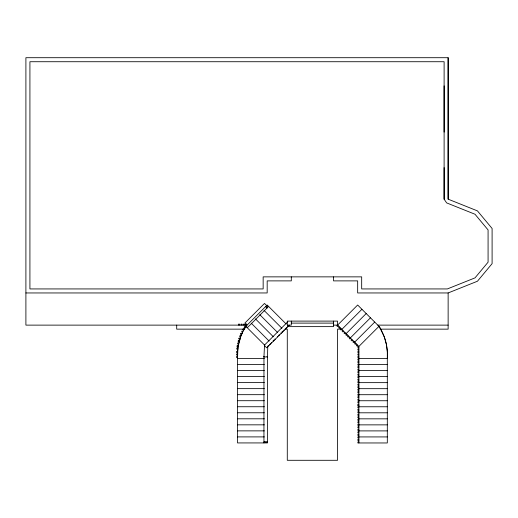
<?xml version="1.0" encoding="UTF-8"?>
<svg xmlns="http://www.w3.org/2000/svg" width="518" height="518" viewBox="0 0 518 518"><rect width="100%" height="100%" fill="white"/><g stroke="black" fill="none" stroke-linecap="round" stroke-linejoin="round"><path stroke-width="0.78" d="M444.114 199.165L444.114 61.726L29.921 61.726L29.921 288.934L263.157 288.934L263.157 276.865L361.681 276.865L361.681 288.934L447.364 288.934L475.006 277.875L488.079 262.186L488.079 229.934L475.006 214.245L446.645 202.901L444.114 199.165L444.114 167.605M333.527 276.865L333.527 280.885L357.66 280.885L357.66 292.955L448.135 292.955L477.447 281.229L492.1 263.643L492.1 228.477L477.447 210.891L448.135 199.165L448.135 57.705L25.9 57.705L25.9 325.123L247.073 325.123L265.909 306.287L267.333 307.705M264.536 345.027L263.947 356.947L267.469 356.947L267.793 346.037M266.964 356.501L267.482 356.501L267.469 442.929L237.522 442.929L237.522 351.476L238.494 344.179L237.516 343.958L237.743 342.974L238.72 343.201L240.559 336.875L242.754 331.811M240.766 336.37L237.943 347.248L237.522 358.482L264.381 358.482M240.559 336.875L239.627 336.493L240.009 335.567L240.935 335.949L242.968 331.352L246.361 325.835L245.461 326.987L244.6 326.457L244.075 327.318L244.93 327.842L243.687 330.024L242.806 329.539L243.285 328.658L244.166 329.144M266.621 305.575L267.178 305.018L286.169 324.009M264.303 345.292L287.82 321.743M289.426 325.116L266.712 347.831L264.297 345.415M338.26 325.861L337.555 326.573L336.842 325.861L357.66 305.018L378.982 326.34C385.146 335.793 388.118 347.261 387.315 358.514L358.877 358.514M339.329 326.929L338.617 327.641L339.329 328.354L340.041 327.641M341.103 328.71L340.397 329.416L341.103 330.128L361.927 309.278M342.884 330.484L342.171 331.196L342.884 331.909L343.596 331.196M344.658 332.258L343.952 332.97L344.658 333.683L345.37 332.97M346.082 333.65L366.187 313.545M346.438 334.039L345.726 334.751L346.438 335.463L347.151 334.751M348.213 335.813L347.507 336.525L348.213 337.237L348.925 336.525M349.993 337.594L349.281 338.306L349.993 339.012L350.705 338.306M350.349 337.917L370.454 317.812M351.767 339.368L351.062 340.08L351.767 340.792L352.48 340.08M353.548 341.148L352.836 341.861L353.548 342.566L354.26 341.861M354.61 342.184L374.721 322.079M355.322 342.922L354.61 343.635L355.322 344.347L356.034 343.635M357.103 344.703L356.39 345.415L357.103 346.121L357.808 345.415M378.982 326.34L358.877 346.451L358.877 442.961M25.9 292.955L267.178 292.955L267.178 280.885L291.304 280.885L291.304 276.865M291.304 323.115L333.527 323.115M333.527 325.123L337.555 325.123L358.877 346.477L357.873 346.477L357.873 347.481L358.877 347.481M377.764 325.123L448.135 325.123M244.502 329.144L176.696 329.144L176.696 325.123M284.861 329.144L287.283 329.144L287.283 460.295L337.555 460.295L337.555 329.144L340.779 329.144M380.335 329.144L448.135 329.144L448.135 292.955M358.877 348.99L357.873 348.99L357.873 350L358.877 350M237.522 351.476L236.519 351.476L236.519 352.48L237.522 352.48M358.877 351.508L357.873 351.508L357.873 352.512L358.877 352.512M237.522 353.988L236.519 353.988L236.519 354.992L237.522 354.992M358.877 354.021L357.873 354.021L357.873 355.024L358.877 355.024M237.522 356.501L236.519 356.501L236.519 357.511L237.522 357.511M358.877 356.533L357.873 356.533L357.873 357.537L358.877 357.537M358.877 359.045L357.873 359.045L357.873 360.049L358.877 360.049M358.877 361.558L357.873 361.558L357.873 362.561L358.877 362.561M358.877 364.07L357.873 364.07L357.873 365.08L358.877 365.08M237.522 364.517L264.381 364.517M358.877 364.542L387.315 364.542M358.877 366.582L357.873 366.582L357.873 367.592L358.877 367.592M358.877 369.101L357.873 369.101L357.873 370.105L358.877 370.105M237.522 370.545L264.381 370.545M358.877 370.577L387.315 370.577M358.877 371.613L357.873 371.613L357.873 372.617L358.877 372.617M358.877 374.125L357.873 374.125L357.873 375.129L358.877 375.129M237.522 376.58L264.381 376.58M387.315 376.612L357.873 376.612L357.873 377.616L358.877 377.616M358.877 379.124L357.873 379.124L357.873 380.128L358.877 380.128M358.877 381.636L357.873 381.636L357.873 382.64L387.315 382.64M237.522 382.614L264.381 382.614M358.877 384.149L357.873 384.149L357.873 385.152L358.877 385.152M358.877 386.661L357.873 386.661L357.873 387.665L358.877 387.665M237.522 388.642L264.381 388.642M358.877 388.675L387.315 388.675M358.877 389.173L357.873 389.173L357.873 390.183L358.877 390.183M358.877 391.686L357.873 391.686L357.873 392.696L358.877 392.696M358.877 394.204L357.873 394.204L357.873 395.208L358.877 395.208M237.522 394.677L264.381 394.677M358.877 394.703L387.315 394.703M358.877 396.717L357.873 396.717L357.873 397.72L358.877 397.72M358.877 399.229L357.873 399.242L357.873 400.233L358.877 400.233M237.522 400.705L264.381 400.705M358.877 400.738L387.315 400.738M358.877 401.741L357.873 401.741L357.873 402.745L358.877 402.745M358.877 404.254L357.873 404.254L357.873 405.348L358.877 405.348M357.873 405.264L358.877 405.264M237.522 406.74L264.381 406.74M387.315 406.766L357.873 406.766L357.873 407.776L358.877 407.776M358.877 409.285L357.873 409.285L357.873 410.288L358.877 410.288M358.877 411.797L357.873 411.797L357.873 412.801L387.315 412.801M237.522 412.768L264.381 412.768M358.877 414.309L357.873 414.309L357.873 415.313L358.877 415.313M358.877 416.822L357.873 416.822L357.873 417.825L358.877 417.825M237.522 418.803L264.381 418.803M358.877 418.835L387.315 418.835M358.877 419.334L357.873 419.334L357.873 420.338L358.877 420.338M358.877 421.846L357.873 421.846L357.873 422.856L358.877 422.856M358.877 424.365L357.873 424.365L357.873 425.369L358.877 425.369M237.522 424.838L264.381 424.838M358.877 424.864L387.315 424.864M358.877 426.877L357.873 426.877L357.873 427.881L358.877 427.881M358.877 429.39L357.873 429.39L357.873 430.393L358.877 430.393M237.522 430.866L264.381 430.866M358.877 430.898L387.315 430.898M358.877 431.902L357.873 431.902L357.873 432.906L358.877 432.906M358.877 434.414L357.873 434.414L357.873 435.418L358.877 435.418M237.522 436.901L264.381 436.901M387.315 436.927L357.873 436.927L357.873 437.937L358.877 437.937M358.877 439.439L357.873 439.439L357.873 440.449L358.877 440.449M263.947 441.925L267.469 441.925M358.877 441.958L357.873 441.958L357.873 442.961L387.315 442.961L387.315 351.431M263.947 442.158L267.469 442.158M237.82 348.148L236.817 348.051L236.726 349.054L237.73 349.145M238.228 345.668L237.238 345.487L237.056 346.471L238.047 346.652M237.114 346.154L238.105 346.328M239.374 340.714L238.422 340.397L238.099 341.349L239.057 341.666M238.274 340.844L239.225 341.168M240.112 338.319L239.174 337.956L238.811 338.895L239.75 339.258M238.902 338.668L239.84 339.025M241.887 333.618L240.954 333.242L240.579 334.175L241.511 334.55M240.695 333.89L241.628 334.265M242.968 331.352L242.048 330.931L241.634 331.85L242.547 332.265M287.283 326.547L287.639 326.897M265.572 306.624L266.99 308.048M286.221 327.609L286.577 327.965M285.509 328.321L285.865 328.677M264.031 310.399L281.902 328.27M283.728 330.102L284.084 330.452M282.666 331.164L283.022 331.52M281.954 331.876L282.31 332.232M280.885 332.945L281.242 333.301M259.764 314.666L277.635 332.537M279.111 334.719L279.467 335.075M278.399 335.431L278.755 335.787M277.331 336.499L277.687 336.855M255.497 318.926L273.374 336.804M274.844 338.986L275.2 339.342M273.776 340.054L274.132 340.404M273.07 340.76L273.426 341.116M271.29 342.54L271.646 342.897M251.236 323.193L269.107 341.064M270.221 343.609L270.577 343.958M269.515 344.315L269.872 344.671M268.447 345.383L268.803 345.739M247.073 325.123L244.943 322.992L264.491 303.444L268.046 306.993L247.442 327.596L245.312 325.466L246.659 324.119L246.069 324.119L246.069 325.123M245.856 326.34L264.84 345.331M378.418 325.777L380.458 328.742M379.092 326.515L379.875 327.803M380.413 328.658L384.22 336.804M384.55 337.755L386.324 344.036L387.315 351.508M263.953 356.844L263.96 356.501L263.947 442.929M448.135 57.705L448.135 199.165M444.114 85.852L444.114 132.103M337.555 325.123L337.555 321.102L287.283 321.102L287.283 325.123L291.304 325.123L291.304 321.102M333.527 321.102L333.527 326.631L287.853 326.631L287.853 325.123M244.561 325.123L244.561 324.119L243.551 324.119L243.551 325.123M242.048 325.123L242.048 324.119L241.038 324.119L241.038 325.123M239.53 325.123L239.53 324.119L238.526 324.119L238.526 325.123"/></g></svg>
